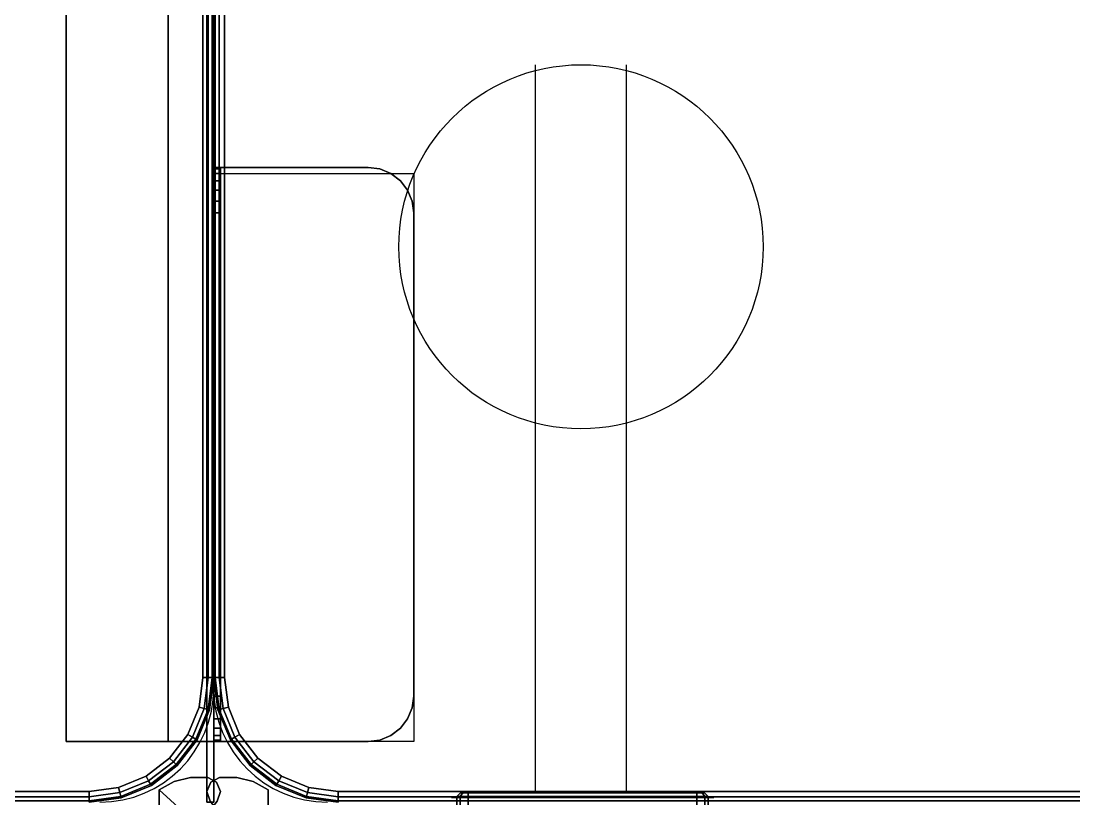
# Model space of a CAD drawing. Extents: x -170 to 1783, y -20 to 1205.
# Drawn here: x 265.8 to 277.36, y 759.3 to 767.84 of the extents above; entities that cross this region are included whole.
import ezdxf

# ---------------------------------------------------------------- set-up
doc = ezdxf.new("R2010")
doc.units = 0
doc.header["$LTSCALE"] = 96
doc.header["$MEASUREMENT"] = 0
for name, color, linetype in [('A-FURN-3-PANEL-KNOCK', 7, 'Continuous'), ('A-FURN-3-PANEL-TRIM', 7, 'Continuous'), ('A-FURN-3-POWER-RECP-BLACK', 7, 'Continuous'), ('A-FURN-3-POWER-RECP-GREY', 7, 'Continuous'), ('A-FURN-3-WKSF-BRACKET', 7, 'Continuous'), ('A-FURN-3-WKSF-TOP', 7, 'Continuous'), ('A-FURN-3-WKSF-TRIM', 7, 'Continuous'), ('A-FURN-P-WKSF', 7, 'Continuous'), ('A-FURN-P-WKSF-SUPPORT', 7, 'Continuous'), ('MAIN_ELECTRICAL', 7, 'Continuous'), ('MAIN_PANEL', 7, 'Continuous'), ('MAIN_WKSURF', 7, 'Continuous'), ('MAIN_WRKSFC-SUPP', 7, 'Continuous'), ('SM', 7, 'Continuous')]:
    doc.layers.add(name, color=color, linetype=linetype)

# ---------------------------------------------------------------- blocks, each defined once
blk = doc.blocks.new('EC-EFP-444')
at = {"layer": 'A-FURN-3-PANEL-TRIM', "color": 60, "linetype": 'Continuous'}
for points, invisible_edges in [([(0.6, -0.135, 3.575), (0.6, 1.681, 3.575), (0.1, 1.681, 3.575), (0.1, 0.319, 3.575)], 10), ([(0.6, -0.135, 4.24), (0.1, 0.319, 4.24), (0.1, 1.681, 4.24), (0.6, 1.681, 4.24)], 5), ([(0.036, 0.085, 3.575), (0.6, -0.135, 3.575), (0.1, 0.319, 3.575), (0.084, 0.197, 3.575)], 3), ([(0.036, 0.085, 4.24), (0.084, 0.197, 4.24), (0.1, 0.319, 4.24), (0.6, -0.135, 4.24)], 12), ([(0.036, 0.085, 3.801), (0.084, 0.197, 3.801), (0.1, 0.319, 3.801), (0.6, -0.135, 3.801)], 12), ([(0.036, 0.085, 4.013), (0.6, -0.135, 4.013), (0.1, 0.319, 4.013), (0.084, 0.197, 4.013)], 3), ([(-0.074, -0.116, 3.575), (0.6, -0.135, 3.575), (0.036, 0.085, 3.575), (-0.04, -0.011, 3.575)], 3), ([(-0.074, -0.116, 4.24), (-0.04, -0.011, 4.24), (0.036, 0.085, 4.24), (0.6, -0.135, 4.24)], 12), ([(-0.074, -0.116, 3.801), (-0.04, -0.011, 3.801), (0.036, 0.085, 3.801), (0.6, -0.135, 3.801)], 12), ([(-0.074, -0.116, 4.013), (0.6, -0.135, 4.013), (0.036, 0.085, 4.013), (-0.04, -0.011, 4.013)], 3), ([(0.065, -0.269, 3.575), (0.6, -0.135, 3.575), (-0.074, -0.116, 3.575), (-0.032, -0.218, 3.575)], 3), ([(0.065, -0.269, 4.24), (-0.032, -0.218, 4.24), (-0.074, -0.116, 4.24), (0.6, -0.135, 4.24)], 12), ([(0.065, -0.269, 3.801), (-0.032, -0.218, 3.801), (-0.074, -0.116, 3.801), (0.6, -0.135, 3.801)], 12), ([(0.065, -0.269, 4.013), (0.6, -0.135, 4.013), (-0.074, -0.116, 4.013), (-0.032, -0.218, 4.013)], 3), ([(0.435, -0.225, 3.575), (0.6, -0.135, 3.575), (0.065, -0.269, 3.575), (0.253, -0.271, 3.575)], 2), ([(0.435, -0.225, 4.24), (0.253, -0.271, 4.24), (0.065, -0.269, 4.24), (0.6, -0.135, 4.24)], 4), ([(0.435, -0.225, 3.801), (0.253, -0.271, 3.801), (0.065, -0.269, 3.801), (0.6, -0.135, 3.801)], 4), ([(0.435, -0.225, 4.013), (0.6, -0.135, 4.013), (0.065, -0.269, 4.013), (0.253, -0.271, 4.013)], 2)]:
    blk.add_3dface(points, dxfattribs=dict(at, invisible_edges=invisible_edges))
for points in [[(0.6, 1.681, 3.575), (0.6, -0.135, 3.575), (0.6, -0.135, 4.24), (0.6, 1.681, 4.24)], [(0.6, -0.135, 3.801), (0.1, 0.319, 3.801), (0.1, 0.319, 4.013), (0.6, -0.135, 4.013)], [(-0.074, -0.116, 4.013), (-0.04, -0.011, 4.013), (-0.04, -0.011, 4.24), (-0.074, -0.116, 4.24)], [(-0.074, -0.116, 3.575), (-0.04, -0.011, 3.575), (-0.04, -0.011, 3.801), (-0.074, -0.116, 3.801)], [(-0.032, -0.218, 4.013), (-0.074, -0.116, 4.013), (-0.074, -0.116, 4.24), (-0.032, -0.218, 4.24)], [(-0.032, -0.218, 3.575), (-0.074, -0.116, 3.575), (-0.074, -0.116, 3.801), (-0.032, -0.218, 3.801)], [(0.065, -0.269, 4.013), (-0.032, -0.218, 4.013), (-0.032, -0.218, 4.24), (0.065, -0.269, 4.24)], [(0.065, -0.269, 3.575), (-0.032, -0.218, 3.575), (-0.032, -0.218, 3.801), (0.065, -0.269, 3.801)], [(0.435, -0.225, 4.013), (0.253, -0.271, 4.013), (0.253, -0.271, 4.24), (0.435, -0.225, 4.24)], [(0.435, -0.225, 3.575), (0.253, -0.271, 3.575), (0.253, -0.271, 3.801), (0.435, -0.225, 3.801)], [(0.6, -0.135, 4.013), (0.435, -0.225, 4.013), (0.435, -0.225, 4.24), (0.6, -0.135, 4.24)], [(0.6, -0.135, 3.575), (0.435, -0.225, 3.575), (0.435, -0.225, 3.801), (0.6, -0.135, 3.801)], [(0.253, -0.271, 4.013), (0.065, -0.269, 4.013), (0.065, -0.269, 4.24), (0.253, -0.271, 4.24)], [(0.253, -0.271, 3.575), (0.065, -0.269, 3.575), (0.065, -0.269, 3.801), (0.253, -0.271, 3.801)]]:
    blk.add_3dface(points, dxfattribs=at)
blk = doc.blocks.new('EC-EFP-456')
at = {"layer": 'A-FURN-3-PANEL-KNOCK', "color": 30, "linetype": 'Continuous'}
for points, invisible_edges in [([(42.51, -0.05, 3.54), (45.39, -0.05, 3.54), (45.39, -0.05, 0.94), (42.51, -0.05, 0.94)], 5), ([(42.51, -0.05, 0.94), (45.39, -0.05, 0.94), (45.371, -0.05, 0.87), (42.529, -0.05, 0.87)], 5), ([(45.39, -0.05, 3.54), (42.51, -0.05, 3.54), (42.529, -0.05, 3.61), (45.371, -0.05, 3.61)], 5), ([(45.371, -0.05, 3.61), (42.529, -0.05, 3.61), (42.58, -0.05, 3.662), (45.32, -0.05, 3.662)], 5), ([(42.529, -0.05, 0.87), (45.371, -0.05, 0.87), (45.32, -0.05, 0.819), (42.58, -0.05, 0.819)], 5), ([(42.58, -0.05, 0.819), (45.32, -0.05, 0.819), (45.25, -0.05, 0.8), (42.65, -0.05, 0.8)], 1), ([(45.32, -0.05, 3.662), (42.58, -0.05, 3.662), (42.65, -0.05, 3.68), (45.25, -0.05, 3.68)], 1)]:
    blk.add_3dface(points, dxfattribs=dict(at, invisible_edges=invisible_edges))
at = {"layer": 'A-FURN-3-PANEL-TRIM', "color": 60, "linetype": 'Continuous'}
for points in [[(47.4, -0.135, 3.801), (47.4, 0.319, 3.801), (47.4, 0.319, 4.013), (47.4, -0.135, 4.013)], [(48.04, -0.011, 3.801), (48.074, -0.116, 3.801), (48.074, -0.116, 4.013), (48.04, -0.011, 4.013)], [(47.565, -0.225, 3.801), (47.4, -0.135, 3.801), (47.4, -0.135, 4.013), (47.565, -0.225, 4.013)], [(47.747, -0.271, 3.801), (47.565, -0.225, 3.801), (47.565, -0.225, 4.013), (47.747, -0.271, 4.013)], [(48.032, -0.218, 3.801), (47.935, -0.269, 3.801), (47.935, -0.269, 4.013), (48.032, -0.218, 4.013)], [(48.074, -0.116, 3.801), (48.032, -0.218, 3.801), (48.032, -0.218, 4.013), (48.074, -0.116, 4.013)], [(47.935, -0.269, 3.801), (47.747, -0.271, 3.801), (47.747, -0.271, 4.013), (47.935, -0.269, 4.013)]]:
    blk.add_3dface(points, dxfattribs=at)
for points, invisible_edges in [([(47.9, 0.319, 3.801), (47.4, -0.135, 3.801), (47.964, 0.085, 3.801), (47.916, 0.197, 3.801)], 3), ([(47.9, 0.319, 4.013), (47.916, 0.197, 4.013), (47.964, 0.085, 4.013), (47.4, -0.135, 4.013)], 12), ([(47.9, 0.319, 3.801), (47.4, 0.319, 3.801), (47.4, -0.135, 3.801)], 12), ([(47.4, -0.135, 4.013), (47.4, 0.319, 4.013), (47.9, 0.319, 4.013)], 12), ([(47.964, 0.085, 3.801), (47.4, -0.135, 3.801), (48.074, -0.116, 3.801), (48.04, -0.011, 3.801)], 3), ([(47.964, 0.085, 4.013), (48.04, -0.011, 4.013), (48.074, -0.116, 4.013), (47.4, -0.135, 4.013)], 12), ([(48.074, -0.116, 3.801), (47.4, -0.135, 3.801), (47.935, -0.269, 3.801), (48.032, -0.218, 3.801)], 3), ([(48.074, -0.116, 4.013), (48.032, -0.218, 4.013), (47.935, -0.269, 4.013), (47.4, -0.135, 4.013)], 12), ([(47.935, -0.269, 3.801), (47.4, -0.135, 3.801), (47.565, -0.225, 3.801), (47.747, -0.271, 3.801)], 1), ([(47.935, -0.269, 4.013), (47.747, -0.271, 4.013), (47.565, -0.225, 4.013), (47.4, -0.135, 4.013)], 8)]:
    blk.add_3dface(points, dxfattribs=dict(at, invisible_edges=invisible_edges))
blk = doc.blocks.new('EC-WS-424-T')
at = {"layer": 'A-FURN-3-WKSF-TOP', "color": 60, "linetype": 'Continuous'}
for points, invisible_edges in [([(1.044, -0.161, 29), (1.044, -23.839, 29), (0.743, -23.715, 29), (0.743, -0.285, 29)], 5), ([(1.044, -0.161, 27.75), (0.743, -0.285, 27.75), (0.743, -23.715, 27.75), (1.044, -23.839, 27.75)], 10), ([(1.368, -0.118, 29), (1.368, -23.882, 29), (1.044, -23.839, 29), (1.044, -0.161, 29)], 5), ([(1.368, -0.118, 27.75), (1.044, -0.161, 27.75), (1.044, -23.839, 27.75), (1.368, -23.882, 27.75)], 10), ([(46.632, -0.118, 29), (46.632, -23.882, 29), (1.368, -23.882, 29), (1.368, -0.118, 29)], 5), ([(1.368, -0.118, 27.75), (1.368, -23.882, 27.75), (46.632, -23.882, 27.75), (46.632, -0.118, 27.75)], 5), ([(0.743, -0.285, 29), (0.743, -23.715, 29), (0.484, -23.516, 29), (0.484, -0.484, 29)], 5), ([(0.743, -0.285, 27.75), (0.484, -0.484, 27.75), (0.484, -23.516, 27.75), (0.743, -23.715, 27.75)], 10), ([(0.484, -0.484, 29), (0.484, -23.516, 29), (0.285, -23.257, 29), (0.285, -0.743, 29)], 5), ([(0.484, -0.484, 27.75), (0.285, -0.743, 27.75), (0.285, -23.257, 27.75), (0.484, -23.516, 27.75)], 10), ([(0.285, -0.743, 29), (0.285, -23.257, 29), (0.161, -22.956, 29), (0.161, -1.044, 29)], 5), ([(0.285, -0.743, 27.75), (0.161, -1.044, 27.75), (0.161, -22.956, 27.75), (0.285, -23.257, 27.75)], 10), ([(0.161, -1.044, 29), (0.161, -22.956, 29), (0.118, -22.632, 29), (0.118, -1.368, 29)], 1), ([(0.161, -1.044, 27.75), (0.118, -1.368, 27.75), (0.118, -22.632, 27.75), (0.161, -22.956, 27.75)], 8)]:
    blk.add_3dface(points, dxfattribs=dict(at, invisible_edges=invisible_edges))
at = {"layer": 'A-FURN-3-WKSF-TRIM', "color": 40, "linetype": 'Continuous'}
for points in [[(1.018, -0.062, 28.941), (1.014, -0.047, 28.882), (1.368, 0, 28.882), (1.368, -0.016, 28.941)], [(1.014, -0.047, 28.882), (1.014, -0.047, 27.868), (1.368, 0, 27.868), (1.368, 0, 28.882)], [(1.014, -0.047, 27.868), (1.018, -0.062, 27.809), (1.368, -0.016, 27.809), (1.368, 0, 27.868)], [(0.692, -0.197, 28.941), (0.684, -0.183, 28.882), (1.014, -0.047, 28.882), (1.018, -0.062, 28.941)], [(0.684, -0.183, 28.882), (0.684, -0.183, 27.868), (1.014, -0.047, 27.868), (1.014, -0.047, 28.882)], [(0.684, -0.183, 27.868), (0.692, -0.197, 27.809), (1.018, -0.062, 27.809), (1.014, -0.047, 27.868)], [(0.714, -0.234, 28.984), (0.692, -0.197, 28.941), (1.018, -0.062, 28.941), (1.029, -0.104, 28.984)], [(0.692, -0.197, 27.809), (0.714, -0.234, 27.766), (1.029, -0.104, 27.766), (1.018, -0.062, 27.809)], [(0.743, -0.285, 29), (0.714, -0.234, 28.984), (1.029, -0.104, 28.984), (1.044, -0.161, 29)], [(0.714, -0.234, 27.766), (0.743, -0.285, 27.75), (1.044, -0.161, 27.75), (1.029, -0.104, 27.766)], [(1.029, -0.104, 28.984), (1.018, -0.062, 28.941), (1.368, -0.016, 28.941), (1.368, -0.059, 28.984)], [(1.018, -0.062, 27.809), (1.029, -0.104, 27.766), (1.368, -0.059, 27.766), (1.368, -0.016, 27.809)], [(1.044, -0.161, 29), (1.029, -0.104, 28.984), (1.368, -0.059, 28.984), (1.368, -0.118, 29)], [(1.029, -0.104, 27.766), (1.044, -0.161, 27.75), (1.368, -0.118, 27.75), (1.368, -0.059, 27.766)], [(1.368, -0.059, 28.984), (1.368, -0.016, 28.941), (46.632, -0.016, 28.941), (46.632, -0.059, 28.984)], [(1.368, -0.016, 27.809), (1.368, -0.059, 27.766), (46.632, -0.059, 27.766), (46.632, -0.016, 27.809)], [(1.368, -0.118, 29), (1.368, -0.059, 28.984), (46.632, -0.059, 28.984), (46.632, -0.118, 29)], [(1.368, -0.059, 27.766), (1.368, -0.118, 27.75), (46.632, -0.118, 27.75), (46.632, -0.059, 27.766)], [(0.412, -0.412, 28.941), (0.401, -0.401, 28.882), (0.684, -0.183, 28.882), (0.692, -0.197, 28.941)], [(0.401, -0.401, 28.882), (0.401, -0.401, 27.868), (0.684, -0.183, 27.868), (0.684, -0.183, 28.882)], [(0.401, -0.401, 27.868), (0.412, -0.412, 27.809), (0.692, -0.197, 27.809), (0.684, -0.183, 27.868)], [(0.442, -0.442, 28.984), (0.412, -0.412, 28.941), (0.692, -0.197, 28.941), (0.714, -0.234, 28.984)], [(0.412, -0.412, 27.809), (0.442, -0.442, 27.766), (0.714, -0.234, 27.766), (0.692, -0.197, 27.809)], [(0.484, -0.484, 29), (0.442, -0.442, 28.984), (0.714, -0.234, 28.984), (0.743, -0.285, 29)], [(0.442, -0.442, 27.766), (0.484, -0.484, 27.75), (0.743, -0.285, 27.75), (0.714, -0.234, 27.766)], [(0.197, -0.692, 28.941), (0.183, -0.684, 28.882), (0.401, -0.401, 28.882), (0.412, -0.412, 28.941)], [(0.183, -0.684, 28.882), (0.183, -0.684, 27.868), (0.401, -0.401, 27.868), (0.401, -0.401, 28.882)], [(0.183, -0.684, 27.868), (0.197, -0.692, 27.809), (0.412, -0.412, 27.809), (0.401, -0.401, 27.868)], [(0.234, -0.714, 28.984), (0.197, -0.692, 28.941), (0.412, -0.412, 28.941), (0.442, -0.442, 28.984)], [(0.197, -0.692, 27.809), (0.234, -0.714, 27.766), (0.442, -0.442, 27.766), (0.412, -0.412, 27.809)], [(0.285, -0.743, 29), (0.234, -0.714, 28.984), (0.442, -0.442, 28.984), (0.484, -0.484, 29)], [(0.234, -0.714, 27.766), (0.285, -0.743, 27.75), (0.484, -0.484, 27.75), (0.442, -0.442, 27.766)], [(0.062, -1.018, 28.941), (0.047, -1.014, 28.882), (0.183, -0.684, 28.882), (0.197, -0.692, 28.941)], [(0.047, -1.014, 28.882), (0.047, -1.014, 27.868), (0.183, -0.684, 27.868), (0.183, -0.684, 28.882)], [(0.047, -1.014, 27.868), (0.062, -1.018, 27.809), (0.197, -0.692, 27.809), (0.183, -0.684, 27.868)], [(0.104, -1.029, 28.984), (0.062, -1.018, 28.941), (0.197, -0.692, 28.941), (0.234, -0.714, 28.984)], [(0.062, -1.018, 27.809), (0.104, -1.029, 27.766), (0.234, -0.714, 27.766), (0.197, -0.692, 27.809)], [(0.161, -1.044, 29), (0.104, -1.029, 28.984), (0.234, -0.714, 28.984), (0.285, -0.743, 29)], [(0.104, -1.029, 27.766), (0.161, -1.044, 27.75), (0.285, -0.743, 27.75), (0.234, -0.714, 27.766)], [(0.016, -1.368, 28.941), (0, -1.368, 28.882), (0.047, -1.014, 28.882), (0.062, -1.018, 28.941)], [(0, -1.368, 28.882), (0, -1.368, 27.868), (0.047, -1.014, 27.868), (0.047, -1.014, 28.882)], [(0, -1.368, 27.868), (0.016, -1.368, 27.809), (0.062, -1.018, 27.809), (0.047, -1.014, 27.868)], [(0.059, -1.368, 28.984), (0.016, -1.368, 28.941), (0.062, -1.018, 28.941), (0.104, -1.029, 28.984)], [(0.016, -1.368, 27.809), (0.059, -1.368, 27.766), (0.104, -1.029, 27.766), (0.062, -1.018, 27.809)], [(0.118, -1.368, 29), (0.059, -1.368, 28.984), (0.104, -1.029, 28.984), (0.161, -1.044, 29)], [(0.059, -1.368, 27.766), (0.118, -1.368, 27.75), (0.161, -1.044, 27.75), (0.104, -1.029, 27.766)], [(0, -22.632, 28.882), (0, -22.632, 27.868), (0, -1.368, 27.868), (0, -1.368, 28.882)], [(0.016, -22.632, 28.941), (0, -22.632, 28.882), (0, -1.368, 28.882), (0.016, -1.368, 28.941)], [(0, -22.632, 27.868), (0.016, -22.632, 27.809), (0.016, -1.368, 27.809), (0, -1.368, 27.868)], [(0.059, -22.632, 28.984), (0.016, -22.632, 28.941), (0.016, -1.368, 28.941), (0.059, -1.368, 28.984)], [(0.016, -22.632, 27.809), (0.059, -22.632, 27.766), (0.059, -1.368, 27.766), (0.016, -1.368, 27.809)], [(0.118, -22.632, 29), (0.059, -22.632, 28.984), (0.059, -1.368, 28.984), (0.118, -1.368, 29)], [(0.059, -22.632, 27.766), (0.118, -22.632, 27.75), (0.118, -1.368, 27.75), (0.059, -1.368, 27.766)]]:
    blk.add_3dface(points, dxfattribs=at)
at = {"layer": 'A-FURN-P-WKSF', "color": 7, "linetype": 'Continuous'}
blk.add_line((0, -1.25), (0, -22.75), dxfattribs=at)
blk.add_arc((1.25, -1.25), 1.25, 90, 180, dxfattribs=at)
blk = doc.blocks.new('EC-WYC-64-2424-T')
at = {"layer": 'A-FURN-3-WKSF-TOP', "color": 60, "linetype": 'Continuous'}
for points, invisible_edges in [([(28.067, -0.118, 29), (46.632, -0.118, 29), (46.632, -23.882, 29), (34.22, -23.882, 29)], 10), ([(28.067, -0.118, 27.75), (34.22, -23.882, 27.75), (46.632, -23.882, 27.75), (46.632, -0.118, 27.75)], 5), ([(46.632, -23.882, 29), (46.632, -0.118, 29), (46.956, -0.161, 29), (46.956, -23.839, 29)], 5), ([(46.632, -23.882, 27.75), (46.956, -23.839, 27.75), (46.956, -0.161, 27.75), (46.632, -0.118, 27.75)], 10), ([(47.257, -0.285, 29), (47.257, -23.715, 29), (46.956, -23.839, 29), (46.956, -0.161, 29)], 5), ([(47.257, -0.285, 27.75), (46.956, -0.161, 27.75), (46.956, -23.839, 27.75), (47.257, -23.715, 27.75)], 10), ([(47.257, -23.715, 29), (47.257, -0.285, 29), (47.516, -0.484, 29), (47.516, -23.516, 29)], 5), ([(47.257, -23.715, 27.75), (47.516, -23.516, 27.75), (47.516, -0.484, 27.75), (47.257, -0.285, 27.75)], 10), ([(47.715, -0.743, 29), (47.715, -23.257, 29), (47.516, -23.516, 29), (47.516, -0.484, 29)], 5), ([(47.715, -0.743, 27.75), (47.516, -0.484, 27.75), (47.516, -23.516, 27.75), (47.715, -23.257, 27.75)], 10), ([(47.715, -23.257, 29), (47.715, -0.743, 29), (47.839, -1.044, 29), (47.839, -22.956, 29)], 5), ([(47.715, -23.257, 27.75), (47.839, -22.956, 27.75), (47.839, -1.044, 27.75), (47.715, -0.743, 27.75)], 10), ([(47.882, -1.368, 29), (47.882, -22.632, 29), (47.839, -22.956, 29), (47.839, -1.044, 29)], 4), ([(47.882, -1.368, 27.75), (47.839, -1.044, 27.75), (47.839, -22.956, 27.75), (47.882, -22.632, 27.75)], 2)]:
    blk.add_3dface(points, dxfattribs=dict(at, invisible_edges=invisible_edges))
at = {"layer": 'A-FURN-3-WKSF-TRIM', "color": 40, "linetype": 'Continuous'}
for points in [[(46.632, -0.016, 28.941), (46.632, 0, 28.882), (46.986, -0.047, 28.882), (46.982, -0.062, 28.941)], [(46.632, 0, 28.882), (46.632, 0, 27.868), (46.986, -0.047, 27.868), (46.986, -0.047, 28.882)], [(46.632, 0, 27.868), (46.632, -0.016, 27.809), (46.982, -0.062, 27.809), (46.986, -0.047, 27.868)], [(28.067, -0.016, 27.809), (28.067, -0.059, 27.766), (46.632, -0.059, 27.766), (46.632, -0.016, 27.809)], [(28.067, -0.059, 28.984), (28.067, -0.016, 28.941), (46.632, -0.016, 28.941), (46.632, -0.059, 28.984)], [(28.067, -0.059, 27.766), (28.067, -0.118, 27.75), (46.632, -0.118, 27.75), (46.632, -0.059, 27.766)], [(28.067, -0.118, 29), (28.067, -0.059, 28.984), (46.632, -0.059, 28.984), (46.632, -0.118, 29)], [(46.632, -0.059, 28.984), (46.632, -0.016, 28.941), (46.982, -0.062, 28.941), (46.971, -0.104, 28.984)], [(46.632, -0.016, 27.809), (46.632, -0.059, 27.766), (46.971, -0.104, 27.766), (46.982, -0.062, 27.809)], [(46.632, -0.118, 29), (46.632, -0.059, 28.984), (46.971, -0.104, 28.984), (46.956, -0.161, 29)], [(46.632, -0.059, 27.766), (46.632, -0.118, 27.75), (46.956, -0.161, 27.75), (46.971, -0.104, 27.766)], [(46.956, -0.161, 29), (46.971, -0.104, 28.984), (47.286, -0.234, 28.984), (47.257, -0.285, 29)], [(46.971, -0.104, 27.766), (46.956, -0.161, 27.75), (47.257, -0.285, 27.75), (47.286, -0.234, 27.766)], [(46.971, -0.104, 28.984), (46.982, -0.062, 28.941), (47.308, -0.197, 28.941), (47.286, -0.234, 28.984)], [(46.982, -0.062, 27.809), (46.971, -0.104, 27.766), (47.286, -0.234, 27.766), (47.308, -0.197, 27.809)], [(46.982, -0.062, 28.941), (46.986, -0.047, 28.882), (47.316, -0.183, 28.882), (47.308, -0.197, 28.941)], [(46.986, -0.047, 27.868), (46.982, -0.062, 27.809), (47.308, -0.197, 27.809), (47.316, -0.183, 27.868)], [(46.986, -0.047, 28.882), (46.986, -0.047, 27.868), (47.316, -0.183, 27.868), (47.316, -0.183, 28.882)], [(47.286, -0.234, 28.984), (47.308, -0.197, 28.941), (47.588, -0.412, 28.941), (47.558, -0.442, 28.984)], [(47.308, -0.197, 27.809), (47.286, -0.234, 27.766), (47.558, -0.442, 27.766), (47.588, -0.412, 27.809)], [(47.308, -0.197, 28.941), (47.316, -0.183, 28.882), (47.599, -0.401, 28.882), (47.588, -0.412, 28.941)], [(47.316, -0.183, 27.868), (47.308, -0.197, 27.809), (47.588, -0.412, 27.809), (47.599, -0.401, 27.868)], [(47.316, -0.183, 28.882), (47.316, -0.183, 27.868), (47.599, -0.401, 27.868), (47.599, -0.401, 28.882)], [(47.257, -0.285, 29), (47.286, -0.234, 28.984), (47.558, -0.442, 28.984), (47.516, -0.484, 29)], [(47.286, -0.234, 27.766), (47.257, -0.285, 27.75), (47.516, -0.484, 27.75), (47.558, -0.442, 27.766)], [(47.516, -0.484, 29), (47.558, -0.442, 28.984), (47.766, -0.714, 28.984), (47.715, -0.743, 29)], [(47.558, -0.442, 27.766), (47.516, -0.484, 27.75), (47.715, -0.743, 27.75), (47.766, -0.714, 27.766)], [(47.558, -0.442, 28.984), (47.588, -0.412, 28.941), (47.803, -0.692, 28.941), (47.766, -0.714, 28.984)], [(47.588, -0.412, 27.809), (47.558, -0.442, 27.766), (47.766, -0.714, 27.766), (47.803, -0.692, 27.809)], [(47.588, -0.412, 28.941), (47.599, -0.401, 28.882), (47.817, -0.684, 28.882), (47.803, -0.692, 28.941)], [(47.599, -0.401, 27.868), (47.588, -0.412, 27.809), (47.803, -0.692, 27.809), (47.817, -0.684, 27.868)], [(47.599, -0.401, 28.882), (47.599, -0.401, 27.868), (47.817, -0.684, 27.868), (47.817, -0.684, 28.882)], [(47.766, -0.714, 28.984), (47.803, -0.692, 28.941), (47.938, -1.018, 28.941), (47.896, -1.029, 28.984)], [(47.803, -0.692, 27.809), (47.766, -0.714, 27.766), (47.896, -1.029, 27.766), (47.938, -1.018, 27.809)], [(47.803, -0.692, 28.941), (47.817, -0.684, 28.882), (47.953, -1.014, 28.882), (47.938, -1.018, 28.941)], [(47.817, -0.684, 27.868), (47.803, -0.692, 27.809), (47.938, -1.018, 27.809), (47.953, -1.014, 27.868)], [(47.817, -0.684, 28.882), (47.817, -0.684, 27.868), (47.953, -1.014, 27.868), (47.953, -1.014, 28.882)], [(47.715, -0.743, 29), (47.766, -0.714, 28.984), (47.896, -1.029, 28.984), (47.839, -1.044, 29)], [(47.766, -0.714, 27.766), (47.715, -0.743, 27.75), (47.839, -1.044, 27.75), (47.896, -1.029, 27.766)], [(47.839, -1.044, 29), (47.896, -1.029, 28.984), (47.941, -1.368, 28.984), (47.882, -1.368, 29)], [(47.896, -1.029, 27.766), (47.839, -1.044, 27.75), (47.882, -1.368, 27.75), (47.941, -1.368, 27.766)], [(47.896, -1.029, 28.984), (47.938, -1.018, 28.941), (47.984, -1.368, 28.941), (47.941, -1.368, 28.984)], [(47.938, -1.018, 27.809), (47.896, -1.029, 27.766), (47.941, -1.368, 27.766), (47.984, -1.368, 27.809)], [(47.938, -1.018, 28.941), (47.953, -1.014, 28.882), (48, -1.368, 28.882), (47.984, -1.368, 28.941)], [(47.953, -1.014, 27.868), (47.938, -1.018, 27.809), (47.984, -1.368, 27.809), (48, -1.368, 27.868)], [(47.953, -1.014, 28.882), (47.953, -1.014, 27.868), (48, -1.368, 27.868), (48, -1.368, 28.882)], [(47.941, -1.368, 27.766), (47.882, -1.368, 27.75), (47.882, -22.632, 27.75), (47.941, -22.632, 27.766)], [(47.882, -1.368, 29), (47.941, -1.368, 28.984), (47.941, -22.632, 28.984), (47.882, -22.632, 29)], [(47.984, -1.368, 27.809), (47.941, -1.368, 27.766), (47.941, -22.632, 27.766), (47.984, -22.632, 27.809)], [(47.941, -1.368, 28.984), (47.984, -1.368, 28.941), (47.984, -22.632, 28.941), (47.941, -22.632, 28.984)], [(48, -1.368, 27.868), (47.984, -1.368, 27.809), (47.984, -22.632, 27.809), (48, -22.632, 27.868)], [(47.984, -1.368, 28.941), (48, -1.368, 28.882), (48, -22.632, 28.882), (47.984, -22.632, 28.941)], [(48, -1.368, 28.882), (48, -1.368, 27.868), (48, -22.632, 27.868), (48, -22.632, 28.882)]]:
    blk.add_3dface(points, dxfattribs=at)
at = {"layer": 'A-FURN-P-WKSF', "color": 7, "linetype": 'Continuous'}
blk.add_line((48, -22.75), (48, -1.25), dxfattribs=at)
blk.add_arc((46.75, -1.25), 1.25, 0, 90, dxfattribs=at)
blk = doc.blocks.new('EC-PRD-3-1')
at = {"layer": 'A-FURN-3-POWER-RECP-BLACK', "color": 20, "linetype": 'Continuous'}
for points, invisible_edges in [([(-1.012, -0.112, 2.49), (-0.878, -0.112, 2.625), (-0.826, -0.112, 2.614)], 13), ([(-1.012, -0.112, 2.49), (-0.826, -0.112, 2.614), (-0.783, -0.112, 2.585)], 13), ([(-1.012, -0.112, 2.49), (-0.783, -0.112, 2.585), (-0.754, -0.112, 2.542)], 13), ([(-1.012, -0.112, 2.49), (-0.754, -0.112, 2.542), (-0.744, -0.112, 2.49)], 13), ([(-1.012, -0.112, 2.49), (-0.744, -0.112, 2.49), (-0.754, -0.112, 2.439)], 13), ([(-1.012, -0.112, 2.49), (-0.754, -0.112, 2.439), (-0.783, -0.112, 2.396)], 13), ([(-1.012, -0.112, 2.49), (-0.783, -0.112, 2.396), (-0.826, -0.112, 2.366)], 13), ([(-1.012, -0.112, 2.49), (-0.826, -0.112, 2.366), (-0.878, -0.112, 2.356)], 13), ([(-1.012, -0.112, 2.625), (-0.878, -0.112, 2.625), (-1.012, -0.112, 2.49)], 2), ([(-0.878, -0.112, 2.356), (-1.012, -0.112, 2.356), (-1.012, -0.112, 2.49)], 12), ([(0.324, -0.112, 2.49), (0.458, -0.112, 2.625), (0.509, -0.112, 2.614)], 13), ([(0.324, -0.112, 2.49), (0.509, -0.112, 2.614), (0.553, -0.112, 2.585)], 13), ([(0.324, -0.112, 2.49), (0.553, -0.112, 2.585), (0.582, -0.112, 2.542)], 13), ([(0.324, -0.112, 2.49), (0.582, -0.112, 2.542), (0.592, -0.112, 2.49)], 13), ([(0.324, -0.112, 2.49), (0.592, -0.112, 2.49), (0.582, -0.112, 2.439)], 13), ([(0.324, -0.112, 2.49), (0.582, -0.112, 2.439), (0.553, -0.112, 2.396)], 13), ([(0.324, -0.112, 2.49), (0.553, -0.112, 2.396), (0.509, -0.112, 2.366)], 13), ([(0.324, -0.112, 2.49), (0.509, -0.112, 2.366), (0.458, -0.112, 2.356)], 13), ([(0.324, -0.112, 2.625), (0.458, -0.112, 2.625), (0.324, -0.112, 2.49)], 2), ([(0.458, -0.112, 2.356), (0.324, -0.112, 2.356), (0.324, -0.112, 2.49)], 12)]:
    blk.add_3dface(points, dxfattribs=dict(at, invisible_edges=invisible_edges))
for points in [[(-0.61, -0.112, 2.668), (-0.61, -0.112, 2.813), (-0.21, -0.112, 2.813), (-0.21, -0.112, 2.668)], [(-0.577, -0.112, 2.168), (-0.577, -0.112, 2.313), (-0.242, -0.112, 2.313), (-0.242, -0.112, 2.168)], [(0.726, -0.112, 2.668), (0.726, -0.112, 2.813), (1.126, -0.112, 2.813), (1.126, -0.112, 2.668)], [(0.758, -0.112, 2.168), (0.758, -0.112, 2.313), (1.093, -0.112, 2.313), (1.093, -0.112, 2.168)]]:
    blk.add_3dface(points, dxfattribs=at)
at = {"layer": 'A-FURN-3-POWER-RECP-GREY', "color": 2, "linetype": 'Continuous'}
for points in [[(-1.38, -0.063, 1.236), (-1.38, 0.857, 1.236), (-1.38, 0.857, 3.245), (-1.38, -0.063, 3.245)], [(-1.38, 0.857, 3.245), (-1.343, 0.857, 3.333), (-1.343, -0.063, 3.333), (-1.38, -0.063, 3.245)], [(-1.38, -0.063, 1.236), (-1.343, -0.063, 1.147), (-1.343, 0.857, 1.147), (-1.38, 0.857, 1.236)], [(-1.343, 0.857, 3.333), (-1.255, 0.857, 3.37), (-1.255, -0.063, 3.37), (-1.343, -0.063, 3.333)], [(-1.343, -0.063, 1.147), (-1.255, -0.063, 1.111), (-1.255, 0.857, 1.111), (-1.343, 0.857, 1.147)], [(1.255, -0.063, 3.37), (-1.255, -0.063, 3.37), (-1.255, 0.857, 3.37), (1.255, 0.857, 3.37)], [(1.255, -0.063, 1.111), (1.255, 0.857, 1.111), (-1.255, 0.857, 1.111), (-1.255, -0.063, 1.111)], [(1.255, 0.857, 3.37), (1.343, 0.857, 3.333), (1.343, -0.063, 3.333), (1.255, -0.063, 3.37)], [(1.255, -0.063, 1.111), (1.343, -0.063, 1.147), (1.343, 0.857, 1.147), (1.255, 0.857, 1.111)], [(1.343, 0.857, 3.333), (1.38, 0.857, 3.245), (1.38, -0.063, 3.245), (1.343, -0.063, 3.333)], [(1.343, -0.063, 1.147), (1.38, -0.063, 1.236), (1.38, 0.857, 1.236), (1.343, 0.857, 1.147)], [(1.38, -0.063, 1.236), (1.38, -0.063, 3.245), (1.38, 0.857, 3.245), (1.38, 0.857, 1.236)], [(-1.38, -0.063, 3.245), (-1.34, -0.103, 3.245), (-1.34, -0.103, 1.236), (-1.38, -0.063, 1.236)], [(-1.38, -0.063, 3.245), (-1.343, -0.063, 3.333), (-1.315, -0.103, 3.305), (-1.34, -0.103, 3.245)], [(-1.34, -0.103, 1.236), (-1.315, -0.103, 1.176), (-1.343, -0.063, 1.147), (-1.38, -0.063, 1.236)], [(-1.343, -0.063, 3.333), (-1.255, -0.063, 3.37), (-1.255, -0.103, 3.33), (-1.315, -0.103, 3.305)], [(-1.315, -0.103, 1.176), (-1.255, -0.103, 1.151), (-1.255, -0.063, 1.111), (-1.343, -0.063, 1.147)], [(1.255, -0.063, 3.37), (1.255, -0.103, 3.33), (-1.255, -0.103, 3.33), (-1.255, -0.063, 3.37)], [(-1.255, -0.063, 1.111), (-1.255, -0.103, 1.151), (1.255, -0.103, 1.151), (1.255, -0.063, 1.111)], [(1.255, -0.063, 3.37), (1.343, -0.063, 3.333), (1.315, -0.103, 3.305), (1.255, -0.103, 3.33)], [(1.255, -0.103, 1.151), (1.315, -0.103, 1.176), (1.343, -0.063, 1.147), (1.255, -0.063, 1.111)], [(1.343, -0.063, 3.333), (1.38, -0.063, 3.245), (1.34, -0.103, 3.245), (1.315, -0.103, 3.305)], [(1.315, -0.103, 1.176), (1.34, -0.103, 1.236), (1.38, -0.063, 1.236), (1.343, -0.063, 1.147)], [(1.38, -0.063, 3.245), (1.38, -0.063, 1.236), (1.34, -0.103, 1.236), (1.34, -0.103, 3.245)]]:
    blk.add_3dface(points, dxfattribs=at)
for points, invisible_edges in [([(-1.315, -0.103, 1.176), (-1.34, -0.103, 1.236), (-1.34, -0.103, 3.245), (-1.315, -0.103, 3.305)], 8), ([(-1.315, -0.103, 3.305), (-1.255, -0.103, 3.33), (-1.255, -0.103, 1.151), (-1.315, -0.103, 1.176)], 10), ([(1.255, -0.103, 3.33), (1.255, -0.103, 1.151), (-1.255, -0.103, 1.151), (-1.255, -0.103, 3.33)], 5), ([(1.315, -0.103, 1.176), (1.255, -0.103, 1.151), (1.255, -0.103, 3.33), (1.315, -0.103, 3.305)], 10), ([(1.315, -0.103, 3.305), (1.34, -0.103, 3.245), (1.34, -0.103, 1.236), (1.315, -0.103, 1.176)], 8)]:
    blk.add_3dface(points, dxfattribs=dict(at, invisible_edges=invisible_edges))
at = {"layer": 'MAIN_ELECTRICAL', "color": 7, "linetype": 'Continuous'}
blk.add_point((0.017, -0.101), dxfattribs=at)
at = {"layer": 'SM', "color": 60, "linetype": 'Continuous'}
for p, q in [((-0.483, -0.101), (-0.483, -8.101)), ((0.517, -0.101), (0.517, -8.101))]:
    blk.add_line(p, q, dxfattribs=at)
blk.add_circle((0.017, -6.101), 2, dxfattribs=at)
blk = doc.blocks.new('EC-JUS-CANT-SHD-CL')
at = {"layer": 'A-FURN-3-WKSF-BRACKET', "color": 30, "linetype": 'Continuous'}
for points in [[(0, 0, 28), (0.075, 0, 28), (0.075, -0.665, 28), (0, -0.665, 28)], [(0, -0.665, 19.075), (0.075, -0.665, 19.075), (0.075, 0, 19.075), (0, 0, 19.075)], [(-1.825, -0.682, 28.075), (-1.946, -0.732, 28.075), (-1.946, -0.732, 28), (-1.825, -0.682, 28)], [(-1.696, -0.665, 28.075), (-1.825, -0.682, 28.075), (-1.825, -0.682, 28), (-1.696, -0.665, 28)], [(-1.696, -0.665, 28.075), (-1.696, -0.665, 28), (-0.075, -0.665, 28), (0, -0.665, 28.075)], [(-0.075, -0.665, 27.2), (0, -0.665, 27.2), (0, -0.665, 28.075), (-0.075, -0.665, 28)], [(-0.075, -0.665, 27.2), (-0.075, -0.682, 27.071), (0, -0.682, 27.071), (0, -0.665, 27.2)], [(-0.075, -0.682, 27.071), (-0.075, -0.732, 26.95), (0, -0.732, 26.95), (0, -0.682, 27.071)], [(0, -0.665, 28.075), (1.62, -0.665, 28.075), (1.62, -15.915, 28.075), (0, -15.915, 28.075)], [(0, -0.665, 28.075), (0.075, -0.665, 28), (1.62, -0.665, 28), (1.62, -0.665, 28.075)], [(0, -15.915, 28.075), (0.075, -15.915, 28), (0.075, -0.665, 28), (0, -0.665, 28.075)], [(0, -15.915, 27.487), (0.075, -15.915, 27.487), (0.075, -0.665, 19.075), (0, -0.665, 19.075)], [(0.075, -15.915, 28), (1.62, -15.915, 28), (1.62, -0.665, 28), (0.075, -0.665, 28)], [(0.075, -15.915, 27.562), (0.5, -15.915, 27.562), (0.5, -0.665, 19.15), (0.075, -0.665, 19.15)], [(0.075, -0.665, 19.075), (0.5, -0.665, 19.075), (0.5, -15.915, 27.487), (0.075, -15.915, 27.487)], [(0.075, -0.665, 19.075), (0.075, -0.665, 19.15), (0.5, -0.665, 19.15), (0.5, -0.665, 19.075)], [(0.5, -0.665, 19.075), (0.5, -0.665, 19.15), (0.5, -15.915, 27.562), (0.5, -15.915, 27.487)], [(1.62, -0.665, 28.075), (1.62, -0.665, 28), (1.62, -15.915, 28), (1.62, -15.915, 28.075)], [(-1.946, -0.732, 28.075), (-2.05, -0.811, 28.075), (-2.05, -0.811, 28), (-1.946, -0.732, 28)], [(-0.075, -0.732, 26.95), (-0.075, -0.811, 26.846), (0, -0.811, 26.846), (0, -0.732, 26.95)], [(-2.129, -0.915, 28.075), (-2.179, -1.036, 28.075), (-2.179, -1.036, 28), (-2.129, -0.915, 28)], [(-2.05, -0.811, 28.075), (-2.129, -0.915, 28.075), (-2.129, -0.915, 28), (-2.05, -0.811, 28)], [(-0.075, -0.811, 26.846), (-0.075, -0.915, 26.767), (0, -0.915, 26.767), (0, -0.811, 26.846)], [(-0.075, -0.915, 26.767), (-0.075, -1.036, 26.717), (0, -1.036, 26.717), (0, -0.915, 26.767)], [(-2.179, -1.036, 28.075), (-2.196, -1.165, 28.075), (-2.196, -1.165, 28), (-2.179, -1.036, 28)], [(-0.075, -1.036, 26.717), (-0.075, -1.165, 26.7), (0, -1.165, 26.7), (0, -1.036, 26.717)], [(-2.196, -6.473, 28.075), (-2.196, -6.473, 28), (-2.196, -1.165, 28), (-2.196, -1.165, 28.075)], [(-0.075, -6.473, 26.7), (0, -6.473, 26.7), (0, -1.165, 26.7), (-0.075, -1.165, 26.7)], [(-2.179, -6.602, 28), (-2.196, -6.473, 28), (-2.196, -6.473, 28.075), (-2.179, -6.602, 28.075)], [(0, -6.602, 26.717), (0, -6.473, 26.7), (-0.075, -6.473, 26.7), (-0.075, -6.602, 26.717)], [(-2.129, -6.723, 28), (-2.179, -6.602, 28), (-2.179, -6.602, 28.075), (-2.129, -6.723, 28.075)], [(0, -6.723, 26.767), (0, -6.602, 26.717), (-0.075, -6.602, 26.717), (-0.075, -6.723, 26.767)], [(-2.05, -6.827, 28), (-2.129, -6.723, 28), (-2.129, -6.723, 28.075), (-2.05, -6.827, 28.075)], [(0, -6.827, 26.846), (0, -6.723, 26.767), (-0.075, -6.723, 26.767), (-0.075, -6.827, 26.846)], [(-1.946, -6.906, 28), (-2.05, -6.827, 28), (-2.05, -6.827, 28.075), (-1.946, -6.906, 28.075)], [(-1.825, -6.956, 28), (-1.946, -6.906, 28), (-1.946, -6.906, 28.075), (-1.825, -6.956, 28.075)], [(0, -6.906, 26.95), (0, -6.827, 26.846), (-0.075, -6.827, 26.846), (-0.075, -6.906, 26.95)], [(0, -6.956, 27.071), (0, -6.906, 26.95), (-0.075, -6.906, 26.95), (-0.075, -6.956, 27.071)], [(-1.696, -6.973, 28), (-1.825, -6.956, 28), (-1.825, -6.956, 28.075), (-1.696, -6.973, 28.075)], [(-1.696, -6.973, 28), (-1.696, -6.973, 28.075), (0, -6.973, 28.075), (-0.075, -6.973, 28)], [(0, -6.973, 27.2), (0, -6.956, 27.071), (-0.075, -6.956, 27.071), (-0.075, -6.973, 27.2)], [(-0.075, -6.973, 27.2), (-0.075, -6.973, 28), (0, -6.973, 28.075), (0, -6.973, 27.2)]]:
    blk.add_3dface(points, dxfattribs=at)
for points, invisible_edges in [([(0, 0, 28), (0, -0.665, 28), (0, 0, 19.075)], 2), ([(0, -0.665, 28.075), (0, -0.665, 19.075), (0, 0, 19.075)], 13), ([(0.075, 0, 19.075), (0.075, -0.665, 28), (0.075, 0, 28)], 1), ([(0.075, -0.665, 28), (0.075, 0, 19.075), (0.075, -0.665, 19.075)], 13), ([(-1.825, -6.956, 28.075), (-1.946, -6.906, 28.075), (-1.946, -0.732, 28.075), (-1.825, -0.682, 28.075)], 10), ([(-1.825, -0.682, 28), (-1.946, -0.732, 28), (-1.946, -6.906, 28), (-1.825, -6.956, 28)], 10), ([(-1.696, -6.973, 28.075), (-1.825, -6.956, 28.075), (-1.825, -0.682, 28.075), (-1.696, -0.665, 28.075)], 10), ([(-1.696, -0.665, 28), (-1.825, -0.682, 28), (-1.825, -6.956, 28), (-1.696, -6.973, 28)], 10), ([(0, -6.973, 28.075), (-1.696, -6.973, 28.075), (-1.696, -0.665, 28.075), (0, -0.665, 28.075)], 2), ([(-1.696, -0.665, 28), (-1.696, -6.973, 28), (-0.075, -6.973, 28), (-0.075, -0.665, 28)], 1), ([(-0.075, -6.973, 28), (-0.075, -6.973, 27.2), (-0.075, -0.665, 27.2), (-0.075, -0.665, 28)], 2), ([(-0.075, -6.973, 27.2), (-0.075, -6.956, 27.071), (-0.075, -0.682, 27.071), (-0.075, -0.665, 27.2)], 10), ([(-0.075, -6.956, 27.071), (-0.075, -6.906, 26.95), (-0.075, -0.732, 26.95), (-0.075, -0.682, 27.071)], 10), ([(0, -1.203, 25.275), (0, -1.183, 25.256), (0, -1.166, 25.235), (0, -0.665, 28.075)], 12), ([(0, -1.166, 25.235), (0, -1.153, 25.212), (0, -1.143, 25.187), (0, -0.665, 28.075)], 12), ([(0, -1.143, 25.187), (0, -1.137, 25.161), (0, -1.135, 25.134), (0, -0.665, 28.075)], 12), ([(0, -2.824, 26.557), (0, -2.806, 26.548), (0, -2.79, 26.536), (0, -0.665, 28.075)], 12), ([(0, -1.301, 24.137), (0, -1.368, 24.144), (0, -1.427, 24.175), (0, -0.665, 19.075)], 12), ([(0, -1.183, 24.194), (0, -1.237, 24.154), (0, -1.301, 24.137), (0, -0.665, 19.075)], 12), ([(0, -1.135, 24.316), (0, -1.147, 24.251), (0, -1.183, 24.194), (0, -0.665, 19.075)], 12), ([(0, -0.665, 28.075), (0, -1.135, 25.134), (0, -1.135, 24.316), (0, -0.665, 19.075)], 13), ([(0, -15.915, 27.487), (0, -3.93, 26.575), (0, -2.902, 26.575), (0, -0.665, 28.075)], 13), ([(0, -0.665, 19.075), (0, -1.427, 24.175), (0, -4.042, 26.254), (0, -15.915, 27.487)], 5), ([(0, -2.862, 26.571), (0, -2.842, 26.565), (0, -2.824, 26.557), (0, -0.665, 28.075)], 12), ([(0, -2.902, 26.575), (0, -2.882, 26.574), (0, -2.862, 26.571), (0, -0.665, 28.075)], 12), ([(0, -2.79, 26.536), (0, -1.203, 25.275), (0, -0.665, 28.075)], 14), ([(0, -15.915, 28.075), (0, -15.915, 27.487), (0, -0.665, 28.075)], 2), ([(0.075, -1.203, 25.275), (0.075, -0.665, 28), (0.075, -1.166, 25.235), (0.075, -1.183, 25.256)], 3), ([(0.075, -1.166, 25.235), (0.075, -0.665, 28), (0.075, -1.143, 25.187), (0.075, -1.153, 25.212)], 3), ([(0.075, -1.143, 25.187), (0.075, -0.665, 28), (0.075, -1.135, 25.134), (0.075, -1.137, 25.161)], 3), ([(0.075, -2.824, 26.557), (0.075, -0.665, 28), (0.075, -2.79, 26.536), (0.075, -2.806, 26.548)], 3), ([(0.075, -1.135, 24.316), (0.075, -0.665, 19.075), (0.075, -1.183, 24.194), (0.075, -1.147, 24.251)], 3), ([(0.075, -1.183, 24.194), (0.075, -0.665, 19.075), (0.075, -1.301, 24.137), (0.075, -1.237, 24.154)], 3), ([(0.075, -1.301, 24.137), (0.075, -0.665, 19.075), (0.075, -1.427, 24.175), (0.075, -1.368, 24.144)], 3), ([(0.075, -0.665, 28), (0.075, -0.665, 19.075), (0.075, -1.135, 24.316), (0.075, -1.135, 25.134)], 11), ([(0.075, -0.665, 19.075), (0.075, -15.915, 27.487), (0.075, -4.042, 26.254), (0.075, -1.427, 24.175)], 10), ([(0.075, -15.915, 27.487), (0.075, -0.665, 28), (0.075, -2.902, 26.575), (0.075, -3.93, 26.575)], 11), ([(0.075, -2.902, 26.575), (0.075, -0.665, 28), (0.075, -2.862, 26.571), (0.075, -2.882, 26.574)], 3), ([(0.075, -2.862, 26.571), (0.075, -0.665, 28), (0.075, -2.824, 26.557), (0.075, -2.842, 26.565)], 3), ([(0.075, -2.79, 26.536), (0.075, -0.665, 28), (0.075, -1.203, 25.275)], 3), ([(0.075, -15.915, 28), (0.075, -0.665, 28), (0.075, -15.915, 27.487)], 2), ([(-1.946, -6.906, 28.075), (-2.05, -6.827, 28.075), (-2.05, -0.811, 28.075), (-1.946, -0.732, 28.075)], 10), ([(-1.946, -0.732, 28), (-2.05, -0.811, 28), (-2.05, -6.827, 28), (-1.946, -6.906, 28)], 10), ([(-0.075, -6.906, 26.95), (-0.075, -6.827, 26.846), (-0.075, -0.811, 26.846), (-0.075, -0.732, 26.95)], 10), ([(-2.129, -6.723, 28.075), (-2.179, -6.602, 28.075), (-2.179, -1.036, 28.075), (-2.129, -0.915, 28.075)], 10), ([(-2.129, -0.915, 28), (-2.179, -1.036, 28), (-2.179, -6.602, 28), (-2.129, -6.723, 28)], 10), ([(-2.05, -6.827, 28.075), (-2.129, -6.723, 28.075), (-2.129, -0.915, 28.075), (-2.05, -0.811, 28.075)], 10), ([(-2.05, -0.811, 28), (-2.129, -0.915, 28), (-2.129, -6.723, 28), (-2.05, -6.827, 28)], 10), ([(-0.075, -6.827, 26.846), (-0.075, -6.723, 26.767), (-0.075, -0.915, 26.767), (-0.075, -0.811, 26.846)], 10), ([(-0.075, -6.723, 26.767), (-0.075, -6.602, 26.717), (-0.075, -1.036, 26.717), (-0.075, -0.915, 26.767)], 10), ([(-2.179, -6.602, 28.075), (-2.196, -6.473, 28.075), (-2.196, -1.165, 28.075), (-2.179, -1.036, 28.075)], 8), ([(-2.179, -1.036, 28), (-2.196, -1.165, 28), (-2.196, -6.473, 28), (-2.179, -6.602, 28)], 8), ([(-0.075, -6.602, 26.717), (-0.075, -6.473, 26.7), (-0.075, -1.165, 26.7), (-0.075, -1.036, 26.717)], 8), ([(0.075, -1.135, 24.316), (0.075, -1.147, 24.251), (0, -1.147, 24.251), (0, -1.135, 24.316)], 10), ([(0, -1.137, 25.161), (0.075, -1.137, 25.161), (0.075, -1.135, 25.134), (0, -1.135, 25.134)], 5), ([(0, -1.135, 25.134), (0.075, -1.135, 25.134), (0.075, -1.135, 24.316), (0, -1.135, 24.316)], 5), ([(0, -1.143, 25.187), (0.075, -1.143, 25.187), (0.075, -1.137, 25.161), (0, -1.137, 25.161)], 5), ([(0, -1.153, 25.212), (0.075, -1.153, 25.212), (0.075, -1.143, 25.187), (0, -1.143, 25.187)], 5), ([(0.075, -1.147, 24.251), (0.075, -1.183, 24.194), (0, -1.183, 24.194), (0, -1.147, 24.251)], 10), ([(0, -1.166, 25.235), (0.075, -1.166, 25.235), (0.075, -1.153, 25.212), (0, -1.153, 25.212)], 5), ([(0, -1.183, 25.256), (0.075, -1.183, 25.256), (0.075, -1.166, 25.235), (0, -1.166, 25.235)], 5), ([(0.075, -1.183, 24.194), (0.075, -1.237, 24.154), (0, -1.237, 24.154), (0, -1.183, 24.194)], 10), ([(0, -1.203, 25.275), (0.075, -1.203, 25.275), (0.075, -1.183, 25.256), (0, -1.183, 25.256)], 5), ([(0, -2.79, 26.536), (0.075, -2.79, 26.536), (0.075, -1.203, 25.275), (0, -1.203, 25.275)], 5), ([(0.075, -1.237, 24.154), (0.075, -1.301, 24.137), (0, -1.301, 24.137), (0, -1.237, 24.154)], 10), ([(0.075, -1.301, 24.137), (0.075, -1.368, 24.144), (0, -1.368, 24.144), (0, -1.301, 24.137)], 10), ([(0.075, -1.368, 24.144), (0.075, -1.427, 24.175), (0, -1.427, 24.175), (0, -1.368, 24.144)], 10), ([(0, -1.427, 24.175), (0.075, -1.427, 24.175), (0.075, -4.042, 26.254), (0, -4.042, 26.254)], 5), ([(0, -2.806, 26.548), (0.075, -2.806, 26.548), (0.075, -2.79, 26.536), (0, -2.79, 26.536)], 5), ([(0, -2.824, 26.557), (0.075, -2.824, 26.557), (0.075, -2.806, 26.548), (0, -2.806, 26.548)], 5), ([(0, -2.842, 26.565), (0.075, -2.842, 26.565), (0.075, -2.824, 26.557), (0, -2.824, 26.557)], 5), ([(0, -2.862, 26.571), (0.075, -2.862, 26.571), (0.075, -2.842, 26.565), (0, -2.842, 26.565)], 5), ([(0, -2.882, 26.574), (0.075, -2.882, 26.574), (0.075, -2.862, 26.571), (0, -2.862, 26.571)], 5), ([(0, -2.902, 26.575), (0.075, -2.902, 26.575), (0.075, -2.882, 26.574), (0, -2.882, 26.574)], 5), ([(0, -3.93, 26.575), (0.075, -3.93, 26.575), (0.075, -2.902, 26.575), (0, -2.902, 26.575)], 5), ([(0, -4.002, 26.56), (0.075, -4.002, 26.56), (0.075, -3.93, 26.575), (0, -3.93, 26.575)], 5), ([(0, -3.93, 26.575), (0, -15.915, 27.487), (0, -4.062, 26.517), (0, -4.002, 26.56)], 3), ([(0.075, -3.93, 26.575), (0.075, -4.002, 26.56), (0.075, -4.062, 26.517), (0.075, -15.915, 27.487)], 12), ([(0, -4.062, 26.517), (0.075, -4.062, 26.517), (0.075, -4.002, 26.56), (0, -4.002, 26.56)], 5), ([(0, -4.042, 26.254), (0.075, -4.042, 26.254), (0.075, -4.089, 26.311), (0, -4.089, 26.311)], 5), ([(0, -4.11, 26.381), (0, -15.915, 27.487), (0, -4.042, 26.254), (0, -4.089, 26.311)], 3), ([(0.075, -4.11, 26.381), (0.075, -4.089, 26.311), (0.075, -4.042, 26.254), (0.075, -15.915, 27.487)], 12), ([(0, -4.1, 26.454), (0.075, -4.1, 26.454), (0.075, -4.062, 26.517), (0, -4.062, 26.517)], 5), ([(0, -4.062, 26.517), (0, -15.915, 27.487), (0, -4.11, 26.381), (0, -4.1, 26.454)], 3), ([(0, -4.089, 26.311), (0.075, -4.089, 26.311), (0.075, -4.11, 26.381), (0, -4.11, 26.381)], 5), ([(0, -4.11, 26.381), (0.075, -4.11, 26.381), (0.075, -4.1, 26.454), (0, -4.1, 26.454)], 5), ([(0.075, -4.062, 26.517), (0.075, -4.1, 26.454), (0.075, -4.11, 26.381), (0.075, -15.915, 27.487)], 12)]:
    blk.add_3dface(points, dxfattribs=dict(at, invisible_edges=invisible_edges))
at = {"layer": 'A-FURN-P-WKSF-SUPPORT', "color": 212, "linetype": 'Continuous'}
for p, q in [((0, -15.915), (0, 0)), ((-2.196, -0.665), (1.62, -0.665)), ((-2.196, -6.906), (-2.196, -0.665)), ((1.62, -0.665), (1.62, -15.915)), ((0, -6.906), (-2.196, -6.906))]:
    blk.add_line(p, q, dxfattribs=at)

msp = doc.modelspace()

# ---------------------------------------------------------------- block references
at = {"layer": 'MAIN_ELECTRICAL', "color": 47, "linetype": 'Continuous', "rotation": 180}
msp.add_blockref('EC-PRD-3-1', (271.9655, 759.26241), dxfattribs=at)
at = {"layer": 'MAIN_PANEL', "color": 47, "linetype": 'Continuous', "rotation": 180}
for name, p in [('EC-EFP-444', (267.91551, 759.26241)), ('EC-EFP-456', (315.91551, 759.26241))]:
    msp.add_blockref(name, p, dxfattribs=at)
at = {"layer": 'MAIN_WKSURF', "color": 47, "linetype": 'Continuous', "rotation": 180}
for name, p in [('EC-WYC-64-2424-T', (315.91551, 759.26241)), ('EC-WS-424-T', (267.91551, 759.26241))]:
    msp.add_blockref(name, p, dxfattribs=at)
at = {"layer": 'MAIN_WRKSFC-SUPP', "color": 47, "linetype": 'Continuous', "rotation": 180}
msp.add_blockref('EC-JUS-CANT-SHD-CL', (267.91551, 759.26241), dxfattribs=at)

doc.saveas('drawing.dxf')
